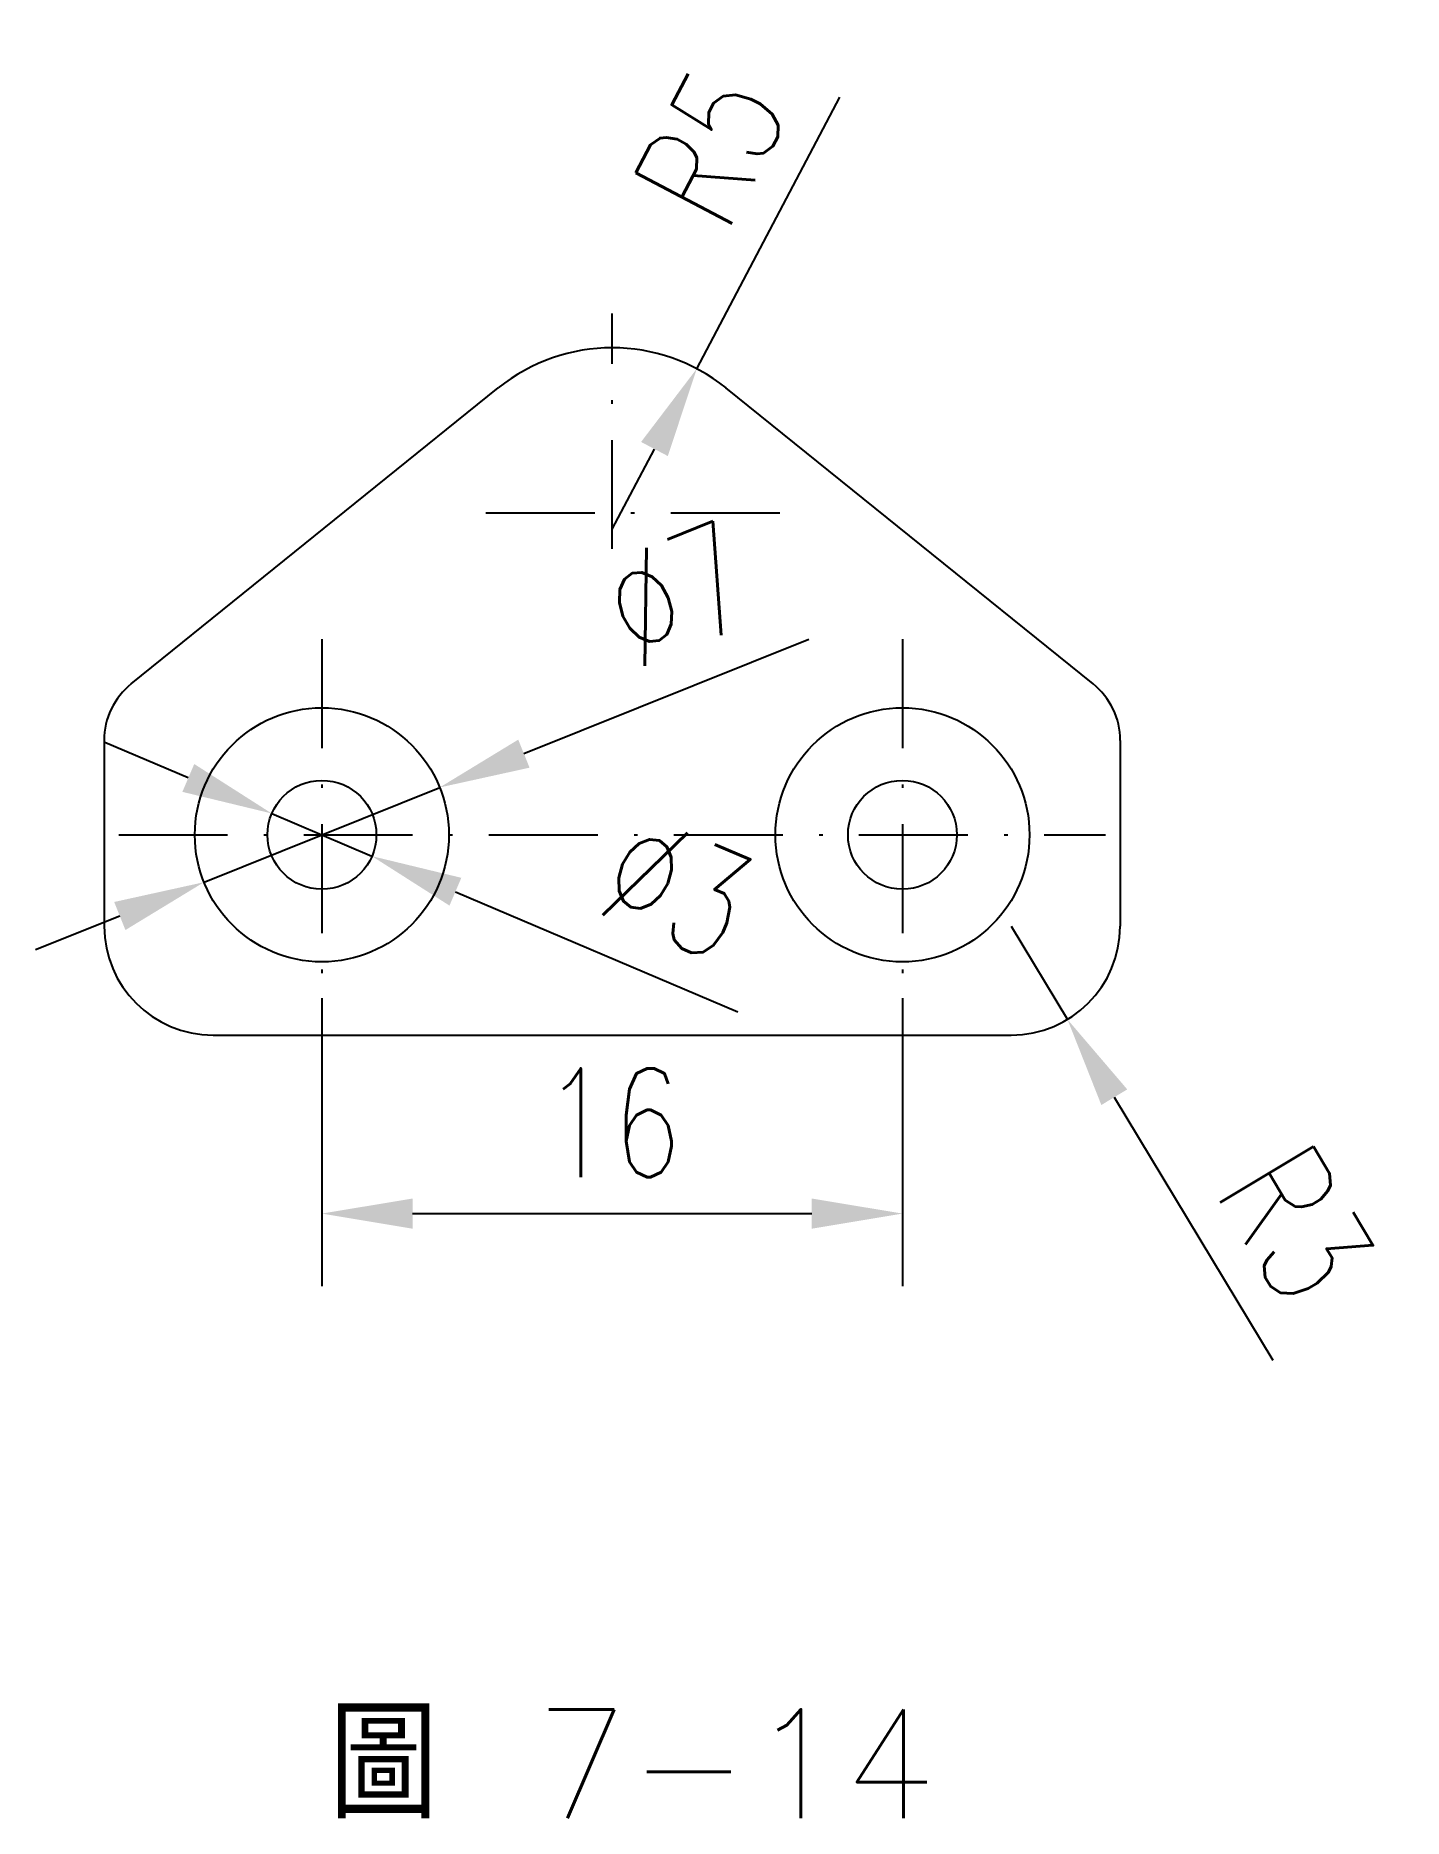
# Model space of a CAD drawing. Extents: x 121.9 to 159.6, y 189.4 to 238.5.
import ezdxf

# ---------------------------------------------------------------- set-up
doc = ezdxf.new("R2010")
doc.units = 0
doc.linetypes.add('CEN3', pattern=[5, 3, -1, 0, -1])
doc.layers.get('0').update_dxf_attribs({"color": 3, "linetype": 'CONTINUOUS'})
doc.layers.get('DEFPOINTS').update_dxf_attribs({"color": 3, "linetype": 'CONTINUOUS'})
doc.layers.add('CENT3', color=1, linetype='CEN3')
doc.layers.add('輪廓線', color=7, linetype='CONTINUOUS')
doc.styles.add('CNS1', font='txt.shx', dxfattribs={"height": 3, "bigfont": 'chineset.shx'})
doc.styles.add('CNS75', font='txt.shx', dxfattribs={"width": 0.75, "height": 3})
doc.dimstyles.new('CNS', dxfattribs={"dimscale": 0, "dimtxt": 3, "dimasz": 2.5, "dimexe": 2, "dimexo": 1, "dimgap": 1, "dimtad": 1, "dimdec": 1, "dimdsep": 46, "dimtxsty": 'CNS75', "dimcen": 0, "dimclrd": 3, "dimclre": 3, "dimclrt": 3, "dimadec": 0, "dimazin": 0, "dimtp": 0.3, "dimtm": 0.3, "dimtfac": 1, "dimtdec": 1, "dimtmove": 0, "dimatfit": 3, "dimfxl": 2, "dimtolj": 1, "dimtzin": 0, "dimarcsym": 0})
doc.dimstyles.new('CNS$3', dxfattribs={"dimscale": 0, "dimtxt": 3, "dimasz": 2.5, "dimexe": 2, "dimexo": 1, "dimgap": 1, "dimtad": 1, "dimdec": 1, "dimdsep": 46, "dimtxsty": 'CNS75', "dimcen": 0, "dimclrd": 3, "dimclre": 3, "dimclrt": 3, "dimadec": 0, "dimazin": 0, "dimtp": 0.3, "dimtm": 0.3, "dimtfac": 1, "dimtdec": 1, "dimtmove": 0, "dimatfit": 2, "dimfxl": 1, "dimtolj": 1, "dimtzin": 0, "dimarcsym": 0})
doc.dimstyles.new('CNS$4', dxfattribs={"dimscale": 0, "dimtxt": 3, "dimasz": 2.5, "dimexe": 2, "dimexo": 1, "dimgap": 1, "dimtad": 1, "dimdec": 1, "dimdsep": 46, "dimtxsty": 'CNS75', "dimcen": 0, "dimclrd": 3, "dimclre": 3, "dimclrt": 3, "dimadec": 0, "dimazin": 0, "dimtp": 0.3, "dimtm": 0.3, "dimtfac": 1, "dimtdec": 1, "dimtmove": 0, "dimatfit": 2, "dimfxl": 1, "dimtolj": 1, "dimtzin": 0, "dimarcsym": 0})

# ---------------------------------------------------------------- blocks, each defined once
blk = doc.blocks.new('*D7')
at = {"color": 3, "lineweight": -2}
for p, q in [((135.391, 218.747), (143.24, 221.9)), ((126.576, 215.205), (133.071, 217.815)), ((124.256, 214.273), (121.936, 213.342))]:
    blk.add_line(p, q, dxfattribs=at)
at = {"color": 3}
for points in [[(135.236, 219.133), (135.547, 218.36), (133.071, 217.815)], [(124.101, 214.66), (124.411, 213.887), (126.576, 215.205)]]:
    blk.add_solid(points, dxfattribs=at)
at = {"layer": 'DEFPOINTS', "color": 0}
for p in [(133.071, 217.815), (126.576, 215.205)]:
    blk.add_point(p, dxfattribs=at)
at = {"color": 3, "insert": (139.64, 223.148), "char_height": 3, "attachment_point": 5, "rotation": 21.8868, "style": 'CNS75'}
blk.add_mtext('\\A1;∅7', dxfattribs=at)
blk = doc.blocks.new('*D8')
at = {"color": 3, "lineweight": -2}
for p, q in [((129.824, 212.01), (129.824, 204.074)), ((145.824, 212.01), (145.824, 204.074)), ((132.324, 206.074), (143.324, 206.074))]:
    blk.add_line(p, q, dxfattribs=at)
at = {"color": 3}
for points in [[(132.324, 206.49), (132.324, 205.657), (129.824, 206.074)], [(143.324, 206.49), (143.324, 205.657), (145.824, 206.074)]]:
    blk.add_solid(points, dxfattribs=at)
at = {"layer": 'DEFPOINTS', "color": 0}
for p in [(129.824, 213.01), (145.824, 213.01), (145.824, 206.074)]:
    blk.add_point(p, dxfattribs=at)
at = {"color": 3, "insert": (137.824, 208.574), "char_height": 3, "attachment_point": 5, "style": 'CNS75'}
blk.add_mtext('\\A1;16', dxfattribs=at)
blk = doc.blocks.new('*D9')
at = {"color": 3, "lineweight": -2}
for p, q in [((148.824, 213.992), (150.372, 211.423)), ((151.662, 209.281), (156.027, 202.036))]:
    blk.add_line(p, q, dxfattribs=at)
at = {"color": 3}
blk.add_solid([(152.019, 209.496), (151.305, 209.066), (150.372, 211.423)], dxfattribs=at)
at = {"layer": 'DEFPOINTS', "color": 0}
for p in [(148.824, 213.992), (150.372, 211.423)]:
    blk.add_point(p, dxfattribs=at)
at = {"color": 3, "insert": (156.685, 205.789), "char_height": 3, "attachment_point": 5, "rotation": 301.0677, "style": 'CNS75'}
blk.add_mtext('\\A1;R3', dxfattribs=at)
blk = doc.blocks.new('*D10')
at = {"color": 3, "lineweight": -2}
for p, q in [((126.143, 218.077), (123.843, 219.057)), ((128.444, 217.098), (131.204, 215.922)), ((133.504, 214.943), (141.286, 211.629))]:
    blk.add_line(p, q, dxfattribs=at)
at = {"color": 3}
for points in [[(126.307, 218.461), (125.98, 217.694), (128.444, 217.098)], [(133.667, 215.326), (133.341, 214.56), (131.204, 215.922)]]:
    blk.add_solid(points, dxfattribs=at)
at = {"layer": 'DEFPOINTS', "color": 0}
for p in [(128.444, 217.098), (131.204, 215.922)]:
    blk.add_point(p, dxfattribs=at)
at = {"color": 3, "insert": (139.62, 215.056), "char_height": 3, "attachment_point": 5, "rotation": 336.9349, "style": 'CNS75'}
blk.add_mtext('\\A1;∅3', dxfattribs=at)
blk = doc.blocks.new('*D11')
at = {"color": 3, "lineweight": -2}
for p, q in [((140.155, 229.352), (144.098, 236.835)), ((137.824, 224.929), (138.989, 227.14))]:
    blk.add_line(p, q, dxfattribs=at)
at = {"color": 3}
blk.add_solid([(138.621, 227.335), (139.358, 226.946), (140.155, 229.352)], dxfattribs=at)
at = {"layer": 'DEFPOINTS', "color": 0}
for p in [(140.155, 229.352), (137.824, 224.929)]:
    blk.add_point(p, dxfattribs=at)
at = {"color": 3, "insert": (140.546, 235.457), "char_height": 3, "attachment_point": 5, "rotation": 62.2099, "style": 'CNS75'}
blk.add_mtext('\\A1;R5', dxfattribs=at)

msp = doc.modelspace()

# ---------------------------------------------------------------- linework, layer by layer
at = {"layer": 'CENT3'}
for p, q in [((137.824, 224.386), (137.824, 230.871)), ((134.342, 225.386), (142.695, 225.386)), ((129.824, 221.901), (129.824, 211.119)), ((145.824, 221.901), (145.824, 211.119)), ((124.226, 216.51), (151.422, 216.51))]:
    msp.add_line(p, q, dxfattribs=at)
at = {"layer": 'DEFPOINTS', "color": 0, "linetype": 'ByBlock'}
for p in [(140.839, 229.118), (141.676, 228.246), (137.824, 225.386), (137.824, 225.386), (151.636, 220.22), (132.93, 217.87), (126.717, 215.15), (151.152, 211.871), (150.639, 211.46)]:
    msp.add_point(p, dxfattribs=at)
at = {"layer": '輪廓線'}
for p, q in [((124.569, 220.669), (134.686, 228.822)), ((151.079, 220.669), (140.961, 228.822)), ((123.824, 219.112), (123.824, 213.992)), ((151.824, 219.112), (151.824, 213.992)), ((126.824, 210.992), (148.824, 210.992))]:
    msp.add_line(p, q, dxfattribs=at)
for centre, radius in [((129.824, 216.51), 3.5), ((145.824, 216.51), 3.5), ((129.824, 216.51), 1.5), ((145.824, 216.51), 1.5)]:
    msp.add_circle(centre, radius, dxfattribs=at)
for centre, radius, start, end in [((137.824, 224.929), 5, 51.1378, 128.8622), ((125.824, 219.112), 2, 128.8622, 180), ((149.824, 219.112), 2, 0, 51.1378), ((126.824, 213.992), 3, 180, 270), ((148.824, 213.992), 3, 270, 0)]:
    msp.add_arc(centre, radius, start, end, dxfattribs=at)

# ---------------------------------------------------------------- texts
at = {"layer": '輪廓線', "style": 'CNS1'}
msp.add_text('圖 7-14', height=3, dxfattribs=at).set_placement((130.022, 189.412))

# ---------------------------------------------------------------- dimensions: what is measured, and where the dimension line sits
for center, mpoint, picture, middle in [((137.824, 224.929), (140.155, 229.352), '*D11', (142.758, 234.291)), ((148.824, 213.992), (150.372, 211.423), '*D9', (154.543, 204.499))]:
    dim = msp.add_radius_dim(center=center, mpoint=mpoint, dimstyle='CNS$4', override={"dimscale": 1})
    dim.commit()
    dim.dimension.update_dxf_attribs({"geometry": picture, "text_midpoint": middle, "dimtype": 164})
for p1, p2, picture, middle in [((126.576, 215.205), (133.071, 217.815), '*D7', (140.572, 220.828)), ((128.444, 217.098), (131.204, 215.922), '*D10', (138.641, 212.756))]:
    dim = msp.add_diameter_dim_2p(p1=p1, p2=p2, dimstyle='CNS$3', override={"dimscale": 1})
    dim.commit()
    dim.dimension.update_dxf_attribs({"geometry": picture, "text_midpoint": middle, "dimtype": 163})
dim = msp.add_linear_dim(base=(145.824, 206.074), p1=(129.824, 213.01), p2=(145.824, 213.01), dimstyle='CNS', override={"dimscale": 1})
dim.commit()
dim.dimension.update_dxf_attribs({"geometry": '*D8', "text_midpoint": (137.824, 208.574)})

doc.saveas('drawing.dxf')
